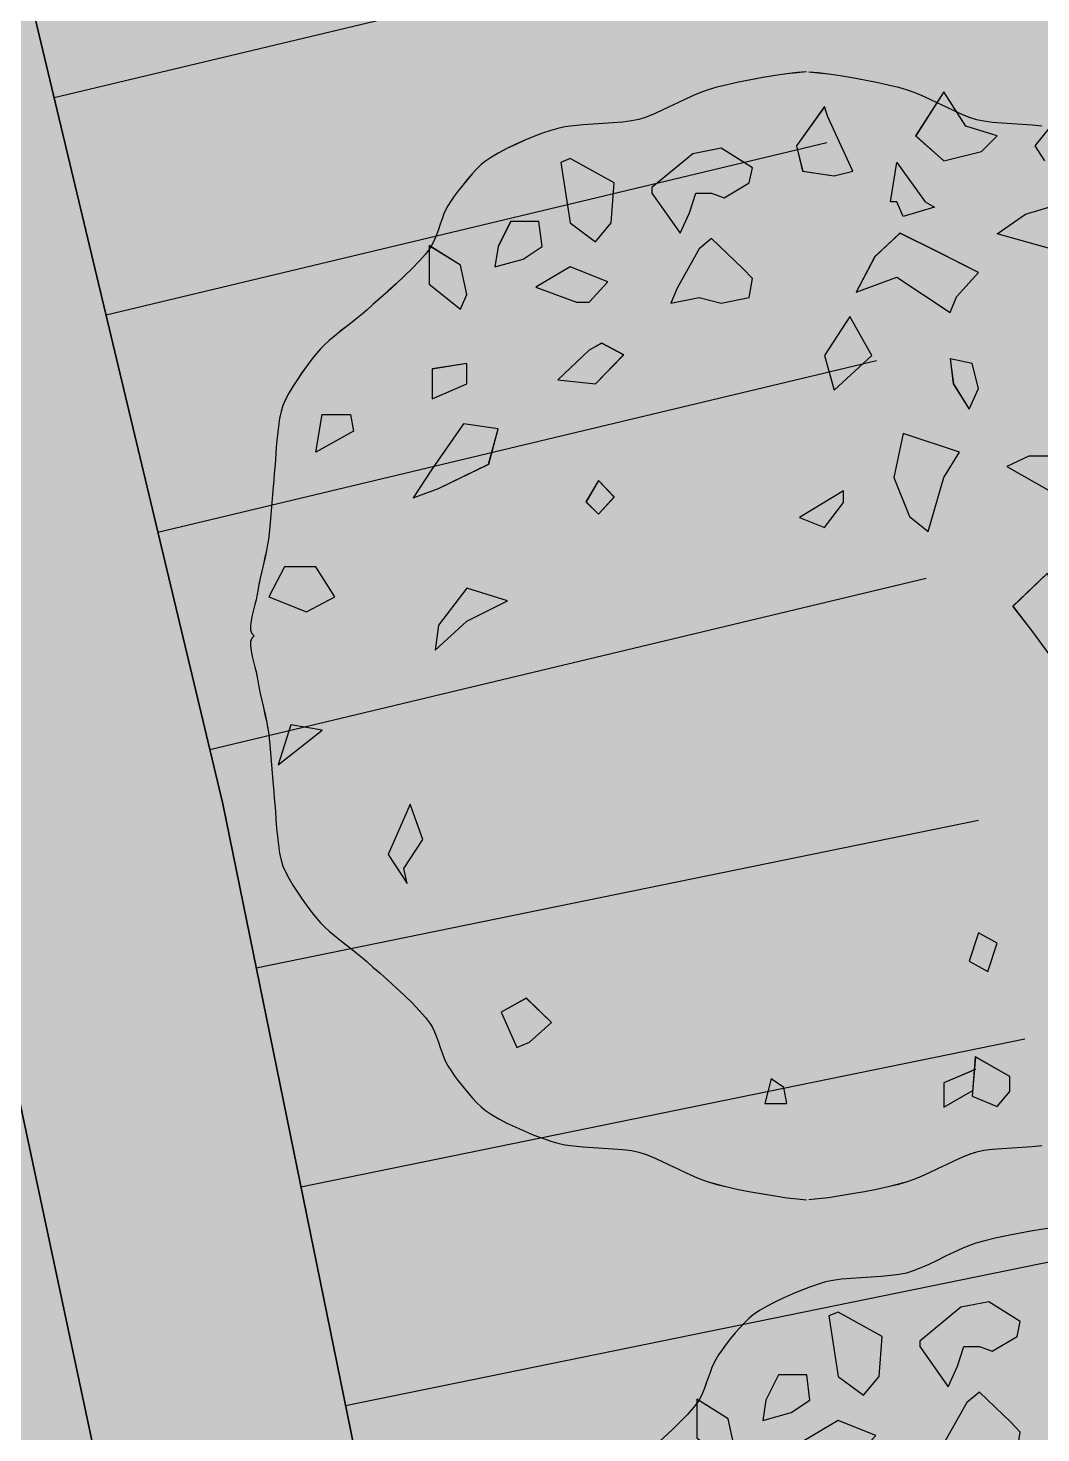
# Model space of a CAD drawing. Header units: metres. Extents: x 394605 to 1395358, y 4171135 to 6406139.
# Drawn here: x 1394302.69 to 1394304.505, y 4172412.02 to 4172414.535 of the extents above; entities that cross this region are included whole.
import ezdxf

# ---------------------------------------------------------------- set-up
doc = ezdxf.new("R2010")
doc.units = ezdxf.units.M
doc.header["$LTSCALE"] = 2
for name, color, linetype in [('Arbres_à_enjeux', 6, 'Continuous'), ('C-Veg', 72, 'Continuous'), ('P-COMPO LEGENDE', 7, 'Continuous'), ('T-CRASTE', 44, 'Continuous'), ('T-SECTION AW', 2, 'Continuous'), ('T-VEGETATION', 108, 'Continuous')]:
    doc.layers.add(name, color=color, linetype=linetype)

# ---------------------------------------------------------------- blocks, each defined once
blk = doc.blocks.new('v025')
blk.add_line((0, 0), (0, 0))
at = {"color": 0, "linetype": 'Continuous', "flags": 128}
for points in [[(-0.0024, 1.01), (-0.0188, 1.0085), (-0.0377, 1.0062), (-0.0584, 1.0032), (-0.0802, 0.9997), (-0.1022, 0.9957), (-0.1238, 0.9914), (-0.1442, 0.9869), (-0.1627, 0.9824), (-0.1786, 0.978), (-0.1903, 0.9739), (-0.2036, 0.9683), (-0.2179, 0.9618), (-0.233, 0.9546), (-0.2482, 0.9473), (-0.2633, 0.9402), (-0.2777, 0.9338), (-0.2911, 0.9285), (-0.3029, 0.9247), (-0.316, 0.922), (-0.3314, 0.92), (-0.3484, 0.9186), (-0.3663, 0.9174), (-0.3846, 0.9163), (-0.4026, 0.9151), (-0.4195, 0.9135), (-0.4349, 0.9115), (-0.448, 0.9087), (-0.4605, 0.9049), (-0.4749, 0.9), (-0.4905, 0.8941), (-0.5068, 0.8874), (-0.5231, 0.8802), (-0.539, 0.8727), (-0.5537, 0.865), (-0.5667, 0.8574), (-0.5775, 0.85), (-0.5849, 0.8439), (-0.5929, 0.8362), (-0.6013, 0.8272), (-0.6098, 0.8175), (-0.6181, 0.8074), (-0.626, 0.7972), (-0.6333, 0.7873), (-0.6397, 0.7782), (-0.6449, 0.7701), (-0.6484, 0.7635), (-0.6518, 0.7556), (-0.6551, 0.7468), (-0.6585, 0.7373), (-0.6618, 0.7277), (-0.6652, 0.7184), (-0.6687, 0.7096), (-0.6723, 0.7018), (-0.676, 0.6954), (-0.6848, 0.6837), (-0.696, 0.671), (-0.7089, 0.6576), (-0.723, 0.6439), (-0.7376, 0.6303), (-0.7522, 0.617), (-0.7662, 0.6046), (-0.779, 0.5933), (-0.79, 0.5834), (-0.7975, 0.577), (-0.8064, 0.5697), (-0.8163, 0.5619), (-0.8268, 0.5537), (-0.8374, 0.5453), (-0.8478, 0.537), (-0.8574, 0.5289), (-0.8659, 0.5212), (-0.8728, 0.5141), (-0.8802, 0.5056), (-0.8883, 0.4955), (-0.897, 0.4841), (-0.9058, 0.4719), (-0.9144, 0.4593), (-0.9225, 0.4467), (-0.9298, 0.4345), (-0.9358, 0.4231), (-0.9402, 0.4128), (-0.9435, 0.402), (-0.9462, 0.3892), (-0.9483, 0.375), (-0.9501, 0.3599), (-0.9515, 0.3444), (-0.9527, 0.3292), (-0.9538, 0.3147), (-0.9547, 0.3015), (-0.9558, 0.2902), (-0.9568, 0.2794), (-0.9579, 0.2669), (-0.9589, 0.2532), (-0.96, 0.2388), (-0.9611, 0.2241), (-0.9622, 0.2097), (-0.9634, 0.1961), (-0.9647, 0.1836), (-0.9661, 0.1729), (-0.9677, 0.1635), (-0.9698, 0.1527), (-0.9724, 0.1409), (-0.9751, 0.1285), (-0.978, 0.1159), (-0.9807, 0.1035), (-0.9832, 0.0917), (-0.9853, 0.0809), (-0.9868, 0.0716), (-0.9882, 0.0647), (-0.9903, 0.0563), (-0.9928, 0.0469), (-0.9953, 0.0371), (-0.9973, 0.0274), (-0.9984, 0.0183), (-0.9981, 0.0103), (-0.9962, 0.0042), (-0.992, 0.0002), (-0.9962, -0.0037), (-0.9981, -0.0099), (-0.9984, -0.0178), (-0.9973, -0.0269), (-0.9953, -0.0367), (-0.9928, -0.0465), (-0.9903, -0.0559), (-0.9882, -0.0643), (-0.9868, -0.0711), (-0.9853, -0.0805), (-0.9832, -0.0913), (-0.9807, -0.1031), (-0.978, -0.1155), (-0.9751, -0.1281), (-0.9724, -0.1405), (-0.9698, -0.1523), (-0.9677, -0.1631), (-0.9661, -0.1724), (-0.9647, -0.1832), (-0.9634, -0.1956), (-0.9622, -0.2093), (-0.9611, -0.2237), (-0.96, -0.2384), (-0.9589, -0.2528), (-0.9579, -0.2665), (-0.9568, -0.279), (-0.9558, -0.2897), (-0.9547, -0.3011), (-0.9538, -0.3143), (-0.9527, -0.3287), (-0.9515, -0.344), (-0.9501, -0.3594), (-0.9483, -0.3745), (-0.9462, -0.3887), (-0.9435, -0.4015), (-0.9402, -0.4124), (-0.9358, -0.4226), (-0.9298, -0.434), (-0.9225, -0.4463), (-0.9144, -0.4589), (-0.9058, -0.4715), (-0.897, -0.4837), (-0.8883, -0.495), (-0.8802, -0.5052), (-0.8728, -0.5137), (-0.8659, -0.5208), (-0.8574, -0.5285), (-0.8478, -0.5366), (-0.8374, -0.5449), (-0.8268, -0.5532), (-0.8163, -0.5614), (-0.8064, -0.5692), (-0.7975, -0.5765), (-0.79, -0.583), (-0.779, -0.5928), (-0.7662, -0.6041), (-0.7522, -0.6166), (-0.7376, -0.6298), (-0.723, -0.6435), (-0.7089, -0.6572), (-0.696, -0.6706), (-0.6848, -0.6833), (-0.676, -0.695), (-0.6723, -0.7014), (-0.6687, -0.7091), (-0.6652, -0.7179), (-0.6618, -0.7273), (-0.6585, -0.7369), (-0.6551, -0.7463), (-0.6518, -0.7551), (-0.6484, -0.763), (-0.6449, -0.7696), (-0.6397, -0.7777), (-0.6333, -0.7869), (-0.626, -0.7968), (-0.6181, -0.8069), (-0.6098, -0.8171), (-0.6013, -0.8268), (-0.5929, -0.8357), (-0.5849, -0.8434), (-0.5775, -0.8496), (-0.5667, -0.8569), (-0.5537, -0.8646), (-0.539, -0.8722), (-0.5231, -0.8798), (-0.5068, -0.887), (-0.4905, -0.8936), (-0.4749, -0.8995), (-0.4605, -0.9045), (-0.448, -0.9082), (-0.4349, -0.911), (-0.4195, -0.9131), (-0.4026, -0.9146), (-0.3846, -0.9158), (-0.3663, -0.9169), (-0.3484, -0.9181), (-0.3314, -0.9196), (-0.316, -0.9216), (-0.3029, -0.9242), (-0.2911, -0.928), (-0.2777, -0.9333), (-0.2633, -0.9397), (-0.2482, -0.9468), (-0.233, -0.9541), (-0.2179, -0.9613), (-0.2036, -0.9679), (-0.1903, -0.9734), (-0.1786, -0.9776), (-0.1627, -0.982), (-0.1442, -0.9865), (-0.1238, -0.9909), (-0.1022, -0.9952), (-0.0802, -0.9992), (-0.0584, -1.0028), (-0.0377, -1.0058), (-0.0188, -1.0081), (-0.0024, -1.0096)], [(0.002, 1.01), (0.0184, 1.0085), (0.0373, 1.0062), (0.058, 1.0032), (0.0797, 0.9997), (0.1018, 0.9957), (0.1234, 0.9914), (0.1438, 0.9869), (0.1623, 0.9824), (0.1782, 0.978), (0.1899, 0.9739), (0.2031, 0.9683), (0.2175, 0.9618), (0.2325, 0.9546), (0.2478, 0.9473), (0.2629, 0.9402), (0.2773, 0.9338), (0.2906, 0.9285), (0.3025, 0.9247), (0.3156, 0.922), (0.331, 0.92), (0.348, 0.9186), (0.3659, 0.9174), (0.3842, 0.9163), (0.4021, 0.9151), (0.4191, 0.9135)], [(0.4345, 0.9115), (0.4071, 0.8773), (0.424, 0.8506)], [(0.4191, -0.9131), (0.4021, -0.9146), (0.3842, -0.9158), (0.3659, -0.9169), (0.348, -0.9181), (0.331, -0.9196), (0.3156, -0.9216), (0.3025, -0.9242), (0.2906, -0.928), (0.2773, -0.9333), (0.2629, -0.9397), (0.2478, -0.9468), (0.2325, -0.9541), (0.2175, -0.9613), (0.2031, -0.9679), (0.1899, -0.9734), (0.1782, -0.9776), (0.1623, -0.982), (0.1438, -0.9865), (0.1234, -0.9909), (0.1018, -0.9952), (0.0797, -0.9992), (0.058, -1.0028), (0.0373, -1.0058), (0.0184, -1.0081), (0.002, -1.0096)], [(0.3002, -0.7764), (0.244, -0.8003), (0.244, -0.8439), (0.2946, -0.8144)]]:
    blk.add_lwpolyline(points, dxfattribs=at)
for points in [[(0.3115, 0.8675), (0.3396, 0.8956), (0.2833, 0.9125), (0.244, 0.9744), (0.1933, 0.8956), (0.244, 0.8506)], [(0.0471, 0.8239), (0.0808, 0.8323), (0.0358, 0.9294), (0.0302, 0.9476), (-0.0204, 0.8773), (-0.0092, 0.8323)], [(-0.1554, 0.8731), (-0.206, 0.8633), (-0.2792, 0.8028), (-0.2792, 0.7929), (-0.2285, 0.7212), (-0.2117, 0.7578), (-0.2004, 0.7929), (-0.1723, 0.7929), (-0.1498, 0.7845), (-0.1048, 0.8112), (-0.0992, 0.8379)], [(-0.4423, 0.8478), (-0.4254, 0.7395), (-0.3804, 0.7058), (-0.3523, 0.7395), (-0.3467, 0.8112), (-0.4254, 0.8548)], [(0.1708, 0.7508), (0.1596, 0.7775), (0.1483, 0.7775), (0.1596, 0.8478), (0.2102, 0.7775), (0.2271, 0.7676)], [(0.3902, 0.755), (0.4465, 0.7719), (0.4971, 0.7381), (0.4352, 0.6931), (0.3396, 0.7198)], [(-0.5098, 0.6748), (-0.476, 0.6973), (-0.4817, 0.7423), (-0.5323, 0.7423), (-0.5548, 0.6973), (-0.5604, 0.6608)], [(-0.1948, 0.6059), (-0.1554, 0.5961), (-0.1048, 0.6059), (-0.0992, 0.6397), (-0.116, 0.6579), (-0.1723, 0.7114), (-0.1948, 0.6931), (-0.2342, 0.6228), (-0.2454, 0.5961)], [(0.3058, 0.6509), (0.2327, 0.6875), (0.1652, 0.7212), (0.1202, 0.679), (0.0865, 0.6158), (0.1596, 0.6425), (0.2552, 0.5792), (0.2665, 0.6073)], [(-0.6223, 0.6636), (-0.6785, 0.6987), (-0.6785, 0.6298), (-0.6223, 0.5848), (-0.611, 0.6115)], [(-0.4142, 0.5975), (-0.3917, 0.5975), (-0.3579, 0.634), (-0.4254, 0.6608), (-0.4873, 0.6242)], [(0.1146, 0.5019), (0.0752, 0.5722), (0.0302, 0.5019), (0.0471, 0.44)], [(-0.3692, 0.5244), (-0.3917, 0.5117), (-0.4479, 0.4583), (-0.3804, 0.4512), (-0.3298, 0.5033)], [(-0.6729, 0.4779), (-0.6729, 0.4245), (-0.611, 0.4512), (-0.611, 0.4878)], [(0.2946, 0.4878), (0.2552, 0.4962), (0.2608, 0.4512), (0.289, 0.4062), (0.3058, 0.4428)], [(-0.8192, 0.3964), (-0.8135, 0.3669), (-0.881, 0.3289), (-0.8698, 0.3964)], [(-0.5717, 0.3078), (-0.5548, 0.3711), (-0.6167, 0.3795), (-0.6729, 0.2994), (-0.7067, 0.2473), (-0.6617, 0.2642)], [(0.2158, 0.1869), (0.244, 0.2839), (0.2721, 0.3289), (0.1708, 0.3626), (0.154, 0.2839), (0.1821, 0.2136)], [(0.4746, 0.215), (0.4802, 0.1798), (0.5252, 0.2403), (0.4746, 0.3219), (0.3958, 0.3219), (0.3565, 0.3036), (0.4352, 0.2586)], [(-0.3467, 0.2487), (-0.3748, 0.2783), (-0.3973, 0.2403), (-0.3748, 0.2178)], [(0.0302, 0.1939), (0.064, 0.2389), (0.064, 0.26), (-0.0148, 0.2122)], [(-0.8979, 0.0434), (-0.8473, 0.0701), (-0.881, 0.1236), (-0.9373, 0.1236), (-0.9654, 0.0701)], [(0.4408, -0.0438), (0.4015, 0.0097), (0.3677, 0.0533), (0.4296, 0.1123), (0.4521, 0.0181)], [(-0.6617, 0.0195), (-0.6673, -0.0255), (-0.611, 0.0265), (-0.5379, 0.0631), (-0.611, 0.0856)], [(-0.9485, -0.2308), (-0.8698, -0.1689), (-0.926, -0.1591)], [(-0.6898, -0.3644), (-0.7123, -0.3011), (-0.7517, -0.3911), (-0.7179, -0.4431), (-0.7235, -0.4164)], [(0.3227, -0.6006), (0.3396, -0.55), (0.3058, -0.5317), (0.289, -0.5824)], [(-0.4592, -0.6921), (-0.5042, -0.6485), (-0.5492, -0.6738), (-0.521, -0.7371), (-0.4985, -0.7272)], [(0.3621, -0.7891), (0.3002, -0.7539), (0.2946, -0.8242), (0.3396, -0.8425), (0.3621, -0.8158)], [(-0.0429, -0.8088), (-0.0654, -0.7933), (-0.0767, -0.8369), (-0.0373, -0.8369)]]:
    blk.add_lwpolyline(points, close=True, dxfattribs=at)

msp = doc.modelspace()

# ---------------------------------------------------------------- hatches: boundary and pattern name
at = {"layer": 'C-Veg', "true_color": 0x76a14f}
h = msp.add_hatch(color=75, dxfattribs=at)
h.dxf.hatch_style = 1
edge = h.paths.add_edge_path()
edge.add_line((1394351.273, 4172570.913), (1394351.1293, 4172577.6863))
edge.add_line((1394351.1293, 4172577.6863), (1394348.2228, 4172582.4006))
edge.add_line((1394348.2228, 4172582.4006), (1394360.3518, 4172589.9049))
edge.add_line((1394360.3518, 4172589.9049), (1394370.2565, 4172572.5119))
edge.add_arc((1394363.5996, 4172589.2357), 18, 271.21481, 291.70498, ccw=False)
edge.add_line((1394363.9812, 4172571.2397), (1394351.273, 4172570.913))
edge = h.paths.add_edge_path()
edge.add_line((1394342.271, 4172578.716), (1394344.1713, 4172575.6339))
edge.add_line((1394344.1713, 4172575.6339), (1394344.2733, 4172570.8218))
edge.add_line((1394344.2733, 4172570.8218), (1394337.721, 4172570.6829))
edge.add_arc((1394338.3994, 4172538.6901), 32, 91.21481, 121.61514)
edge.add_line((1394321.6247, 4172565.9409), (1394326.456, 4172568.9304))
edge.add_line((1394326.456, 4172568.9304), (1394342.271, 4172578.716))
edge = h.paths.add_edge_path()
edge.add_line((1394452.9056, 4172487.8359), (1394445.5871, 4172485.0941))
edge.add_line((1394445.5871, 4172485.0941), (1394445.555, 4172490.8224))
edge.add_arc((1394427.5553, 4172490.7216), 18, 0.3209, 35.19209)
edge.add_line((1394442.2653, 4172501.0953), (1394440.3588, 4172503.7988))
edge.add_line((1394440.3588, 4172503.7988), (1394459.6412, 4172525.2798))
edge.add_line((1394459.6412, 4172525.2798), (1394447.5382, 4172543.4955))
edge.add_line((1394447.5382, 4172543.4955), (1394476.3372, 4172562.6306))
edge.add_line((1394476.3372, 4172562.6306), (1394480.1572, 4172556.7026))
edge.add_line((1394480.1572, 4172556.7026), (1394495.3479, 4172535.1176))
edge.add_line((1394495.3479, 4172535.1176), (1394452.9056, 4172487.8359))
h.paths.add_polyline_path([(1394029.7602, 4172395.4086), (1394032.4086, 4172393.4946), (1394016.5678, 4172383.6596), (1394014.9729, 4172386.2273)])
h.paths.add_polyline_path([(1394048.6478, 4172407.1681), (1394050.2503, 4172404.5856), (1394037.4945, 4172396.6703), (1394036.6697, 4172399.6892)])
edge = h.paths.add_edge_path()
edge.add_arc((1394099.7557, 4172406.3065), 6.1994, 353.28502, 431.37378)
edge.add_line((1394101.7357, 4172412.1812), (1394095.031, 4172414.3423))
edge.add_line((1394095.031, 4172414.3423), (1394095.9514, 4172417.1976))
edge.add_line((1394095.9514, 4172417.1976), (1394102.6561, 4172415.0366))
edge.add_line((1394102.6561, 4172415.0366), (1394102.0425, 4172413.133))
edge.add_arc((1394100.2018, 4172407.4223), 6, -17.86503, 72.13497, ccw=False)
edge = h.paths.add_edge_path()
edge.add_line((1394120.9027, 4172452.089), (1394117.3652, 4172457.6999))
edge.add_line((1394117.3652, 4172457.6999), (1394132.3437, 4172467.1434))
edge.add_arc((1394147.6553, 4172443.6322), 28.0575, 123.0742, 162.45766)
edge = h.paths.add_edge_path()
edge.add_line((1394258.7134, 4172546.1195), (1394250.67, 4172559.2567))
edge.add_line((1394250.67, 4172559.2567), (1394267.5801, 4172570.1676))
edge.add_line((1394267.5801, 4172570.1676), (1394284.3337, 4172543.0334))
edge.add_line((1394284.3337, 4172543.0334), (1394284.4616, 4172542.9454))
edge.add_line((1394284.4616, 4172542.9454), (1394267.8909, 4172532.8273))
edge.add_arc((1394262.0667, 4172543.3191), 12, 267.68135, 299.0353, ccw=False)
edge.add_line((1394261.5812, 4172531.329), (1394248.5523, 4172531.8566))
edge.add_line((1394248.5523, 4172531.8566), (1394248.4675, 4172531.8599))
edge.add_line((1394248.4675, 4172531.8599), (1394248.419, 4172534.6657))
edge.add_line((1394248.419, 4172534.6657), (1394246.2345, 4172538.186))
edge.add_line((1394246.2345, 4172538.186), (1394258.7134, 4172546.1195))
edge = h.paths.add_edge_path()
edge.add_line((1394243.2606, 4172536.3405), (1394245.001, 4172533.5358))
edge.add_line((1394245.001, 4172533.5358), (1394245.0661, 4172531.9817))
edge.add_arc((1394245.1602, 4172501.3506), 30.6313, 90.17592, 118.18492)
edge.add_line((1394230.6924, 4172528.3498), (1394243.2606, 4172536.3405))
h.paths.add_polyline_path([(1394467.6937, 4172582.0619), (1394465.6402, 4172585.4969), (1394498.1611, 4172606.3574), (1394500.2266, 4172602.9289)])
h.paths.add_polyline_path([(1394535.91, 4172630.5716), (1394537.9657, 4172627.1308), (1394506.117, 4172606.7054), (1394504.053, 4172610.1368)])
edge = h.paths.add_edge_path()
edge.add_line((1394543.8671, 4172630.9233), (1394541.802, 4172634.351))
edge.add_line((1394541.802, 4172634.351), (1394549.791, 4172639.4756))
edge.add_arc((1394555.7301, 4172630.2167), 11, 77.97272, 122.67828, ccw=False)
edge.add_line((1394558.0223, 4172640.9752), (1394560.3391, 4172637.3666))
edge.add_arc((1394557.1582, 4172633.5089), 5, 50.4934, 121.6208)
edge.add_line((1394554.5368, 4172637.7666), (1394543.8671, 4172630.9233))
edge = h.paths.add_edge_path()
edge.add_line((1394092.6201, 4172418.2713), (1394091.6998, 4172415.416))
edge.add_line((1394091.6998, 4172415.416), (1394083.6183, 4172418.0208))
edge.add_arc((1394078.2497, 4172401.3646), 17.5, 72.13496, 122.08587)
edge.add_line((1394068.9539, 4172416.1915), (1394056.1982, 4172408.2764))
edge.add_line((1394056.1982, 4172408.2764), (1394054.6164, 4172410.8255))
edge.add_line((1394054.6164, 4172410.8255), (1394073.5406, 4172422.5684))
edge.add_arc((1394077.7587, 4172415.7707), 8, 54.47061, 121.8205, ccw=False)
edge.add_line((1394082.4076, 4172422.2813), (1394084.3194, 4172421.1274))
edge.add_line((1394084.3194, 4172421.1274), (1394086.3856, 4172420.2808))
edge.add_line((1394086.3856, 4172420.2808), (1394092.6201, 4172418.2713))
edge = h.paths.add_edge_path()
edge.add_arc((1394414.9786, 4172556.2504), 38, 96.77968, 121.11091)
edge.add_arc((1394414.9858, 4172556.2296), 38.0215, 96.78666, 121.10393, ccw=False)
h.paths.add_polyline_path([(1394395.3223, 4172588.8174), (1394407.6684, 4172597.092), (1394395.317, 4172588.8253)])
h.paths.add_polyline_path([(1394419.9219, 4172653.0442), (1394406.3985, 4172674.6081), (1394406.3982, 4172674.6083)])
h.paths.add_polyline_path([(1394415.6529, 4172594.2444), (1394419.5034, 4172632.3536), (1394419.5032, 4172632.354)])
edge = h.paths.add_edge_path()
edge.add_line((1394372.3808, 4172535.2594), (1394341.2422, 4172534.7942))
edge.add_line((1394341.2422, 4172534.7942), (1394298.4007, 4172508.4348))
edge.add_line((1394298.4007, 4172508.4348), (1394273.1942, 4172492.2557))
edge.add_line((1394273.1942, 4172492.2557), (1394285.5114, 4172429.124))
edge.add_line((1394285.5114, 4172429.124), (1394285.5152, 4172429.1046))
edge.add_line((1394285.5152, 4172429.1046), (1394282.5682, 4172428.5429))
edge.add_line((1394282.5682, 4172428.5429), (1394286.0985, 4172410.664))
edge.add_arc((1394269.911, 4172407.4677), 16.5, -62.71355, 11.1696, ccw=False)
edge.add_line((1394277.4753, 4172392.8037), (1394278.1424, 4172389.1801))
edge.add_line((1394278.1424, 4172389.1801), (1394294.366, 4172392.1903))
edge.add_line((1394294.366, 4172392.1903), (1394299.4101, 4172365.3223))
edge.add_line((1394299.4101, 4172365.3223), (1394312.2421, 4172367.6891))
edge.add_line((1394312.2421, 4172367.6891), (1394314.3153, 4172368.0621))
edge.add_line((1394314.3153, 4172368.0621), (1394442.2899, 4172391.2522))
edge.add_line((1394442.2899, 4172391.2522), (1394437.6618, 4172428.1975))
edge.add_line((1394437.6618, 4172428.1975), (1394427.617, 4172424.7491))
edge.add_line((1394427.617, 4172424.7491), (1394401.3601, 4172468.5244))
edge.add_line((1394401.3601, 4172468.5244), (1394424.7989, 4172477.3058))
edge.add_line((1394424.7989, 4172477.3058), (1394433.0764, 4172468.218))
edge.add_line((1394433.0764, 4172468.218), (1394435.2944, 4172470.2387))
edge.add_line((1394435.2944, 4172470.2387), (1394438.8058, 4172470.7161))
edge.add_line((1394438.8058, 4172470.7161), (1394438.6556, 4172472.8469))
edge.add_line((1394438.6556, 4172472.8469), (1394438.5551, 4172490.7832))
edge.add_arc((1394427.5553, 4172490.7216), 11, 0.3209, 35.19209)
edge.add_line((1394436.5447, 4172497.0611), (1394425.2603, 4172513.0529))
edge.add_line((1394425.2603, 4172513.0529), (1394422.8124, 4172511.3322))
edge.add_line((1394422.8124, 4172511.3322), (1394430.2924, 4172500.7215))
edge.add_line((1394430.2924, 4172500.7215), (1394393.3835, 4172486.8935))
edge.add_line((1394393.3835, 4172486.8935), (1394372.3808, 4172535.2594))
edge = h.paths.add_edge_path()
edge.add_line((1394063.0739, 4172465.375), (1394077.6108, 4172441.4167))
edge.add_line((1394077.6108, 4172441.4167), (1394076.55, 4172442.8682))
edge.add_line((1394076.55, 4172442.8682), (1394067.0075, 4172453.8188))
edge.add_arc((1394072.6619, 4172458.7461), 7.5, 211.24718, 221.06937, ccw=False)
edge.add_line((1394066.2498, 4172454.8557), (1394063.7372, 4172458.9968))
edge.add_arc((1394070.1492, 4172462.8872), 7.5, 160.6281, 211.24718, ccw=False)
edge = h.paths.add_edge_path()
edge.add_line((1394073.0562, 4172433.2095), (1394071.4854, 4172432.2343))
edge.add_line((1394071.4854, 4172432.2343), (1394054.1443, 4172460.8148))
edge.add_line((1394054.1443, 4172460.8148), (1394055.6882, 4172461.8249))
edge.add_arc((1394070.1492, 4172462.8872), 14.5, 184.20173, 211.24718)
edge.add_line((1394057.7527, 4172455.3656), (1394060.2653, 4172451.2245))
edge.add_arc((1394072.6619, 4172458.7461), 14.5, 211.24718, 221.06937)
edge.add_line((1394061.7301, 4172449.22), (1394071.2726, 4172438.2694))
edge.add_arc((1394068.6339, 4172435.97), 3.5, 31.2472, 41.0694, ccw=False)
edge.add_line((1394071.6262, 4172437.7856), (1394071.8957, 4172437.3413))
edge.add_arc((1394065.0562, 4172433.1915), 8, 0.12874, 31.24718, ccw=False)
h.paths.add_polyline_path([(1394104.3238, 4172332.3836), (1394105.4234, 4172332.1786), (1394113.1906, 4172331.0099), (1394103.6255, 4172329.2474)])
edge = h.paths.add_edge_path()
edge.add_line((1394136.6766, 4172404.0712), (1394135.7563, 4172401.2158))
edge.add_line((1394135.7563, 4172401.2158), (1394124.9048, 4172404.7134))
edge.add_arc((1394123.6777, 4172400.9063), 4, 72.135, 167.4483)
edge.add_line((1394119.7733, 4172401.7756), (1394113.4985, 4172403.0397))
edge.add_arc((1394121.1411, 4172400.6723), 8.0009, 72.13761, 162.78854, ccw=False)
edge.add_line((1394123.5953, 4172408.2875), (1394136.6766, 4172404.0712))
edge = h.paths.add_edge_path()
edge.add_line((1394459.7482, 4172581.7175), (1394461.7979, 4172578.2818))
edge.add_line((1394461.7979, 4172578.2818), (1394460.4205, 4172577.3992))
edge.add_arc((1394449.3178, 4172595.4122), 21.1599, 254.06384, 301.6485, ccw=False)
edge.add_line((1394443.508, 4172575.0655), (1394437.6505, 4172576.7536))
edge.add_line((1394437.6505, 4172576.7536), (1394438.7632, 4172580.6015))
edge.add_line((1394438.7632, 4172580.6015), (1394444.6191, 4172578.9081))
edge.add_arc((1394449.3417, 4172595.239), 17, 253.87115, 302.67117)
edge.add_line((1394458.5186, 4172580.9287), (1394459.7482, 4172581.7175))
h.paths.add_polyline_path([(1394251.0607, 4172387.1698), (1394251.6104, 4172384.2206), (1394219.1644, 4172378.1558), (1394218.6183, 4172381.1224), (1394234.7972, 4172384.1382)])
h.paths.add_polyline_path([(1394273.9145, 4172391.4607), (1394274.1524, 4172391.5221), (1394274.7042, 4172388.5253), (1394258.4865, 4172385.4897), (1394257.941, 4172388.4523)])
h.paths.add_polyline_path([(1393999.0263, 4172384.5688), (1394002.7172, 4172378.6209), (1394009.0238, 4172382.5383), (1394010.6074, 4172379.9863), (1393992.7807, 4172368.9245), (1393987.5082, 4172377.4215)])
edge = h.paths.add_edge_path()
edge.add_line((1394155.1452, 4172366.2393), (1394154.3604, 4172370.4499))
edge.add_line((1394154.3604, 4172370.4499), (1394157.1861, 4172373.4909))
edge.add_arc((1394165.1523, 4172387.9405), 16.5, 241.13153, 280.55885)
edge.add_line((1394168.1759, 4172371.7199), (1394172.3651, 4172372.5008))
edge.add_line((1394172.3651, 4172372.5008), (1394172.9149, 4172369.5516))
edge.add_line((1394172.9149, 4172369.5516), (1394155.1452, 4172366.2393))
h.paths.add_polyline_path([(1394211.7465, 4172379.7897), (1394212.2804, 4172376.8894), (1394179.8069, 4172370.7778), (1394179.2466, 4172373.7835)])
edge = h.paths.add_edge_path()
edge.add_line((1394139.0875, 4172400.1421), (1394140.0078, 4172402.9974))
edge.add_arc((1394136.5489, 4172392.8233), 10.746, 10.07856, 71.22338, ccw=False)
edge.add_line((1394147.1291, 4172394.7038), (1394148.9252, 4172384.9518))
edge.add_arc((1394165.1523, 4172387.9405), 16.5, 190.43584, 227.10186)
edge.add_line((1394153.9208, 4172375.8532), (1394148.6044, 4172370.1316))
edge.add_line((1394148.6044, 4172370.1316), (1394144.1787, 4172394.1604))
edge.add_arc((1394136.5465, 4172392.8218), 7.7488, 9.94792, 70.85703)
edge = h.paths.add_edge_path()
edge.add_line((1394156.5348, 4172405.0913), (1394161.2925, 4172379.26))
edge.add_arc((1394165.1523, 4172387.9405), 9.5, 190.43584, 246.02749, ccw=False)
edge.add_line((1394155.8095, 4172386.2197), (1394154.0133, 4172395.9718))
edge.add_arc((1394136.4529, 4172392.7793), 17.8483, 10.30369, 71.58683)
edge.add_line((1394142.0905, 4172409.7139), (1394156.5348, 4172405.0913))
h.paths.add_polyline_path([(1394448.6869, 4172451.0835), (1394450.9048, 4172453.1041), (1394455.4241, 4172448.1433), (1394492.8522, 4172406.8791), (1394491.3704, 4172404.0473), (1394453.3428, 4172446.1061)])
edge = h.paths.add_edge_path()
edge.add_line((1394443.973, 4172456.2584), (1394446.1907, 4172458.2788))
edge.add_line((1394446.1907, 4172458.2788), (1394442.9579, 4172461.8274))
edge.add_arc((1394455.1553, 4172472.9393), 16.5, 199.99006, 222.33352, ccw=False)
edge.add_line((1394439.6494, 4172467.2986), (1394436.8459, 4172466.9174))
edge.add_line((1394436.8459, 4172466.9174), (1394435.4344, 4172465.6313))
edge.add_line((1394435.4344, 4172465.6313), (1394443.973, 4172456.2584))
h.paths.add_polyline_path([(1394466.6462, 4172477.197), (1394467.6829, 4172476.2488), (1394455.9078, 4172463.3745), (1394453.2355, 4172460.94), (1394452.2253, 4172462.0489), (1394454.8496, 4172464.4396)])
h.paths.add_polyline_path([(1394457.9496, 4172455.7654), (1394456.9395, 4172456.8742), (1394459.7878, 4172459.4691), (1394466.7628, 4172466.8629), (1394467.7995, 4172465.9147), (1394460.846, 4172458.404)])
h.paths.add_polyline_path([(1394472.5359, 4172471.0691), (1394471.4336, 4172472.0865), (1394479.2115, 4172480.5133), (1394482.6166, 4172481.9908)])
h.paths.add_polyline_path([(1394472.4073, 4172481.4141), (1394471.3823, 4172482.3516), (1394479.7574, 4172491.4254), (1394480.8084, 4172495.0908), (1394480.2982, 4172490.0416)])
at = {"layer": 'P-COMPO LEGENDE', "ltscale": 0.5}
h = msp.add_hatch(color=71, dxfattribs=at)
h.dxf.hatch_style = 1
edge = h.paths.add_edge_path()
edge.add_line((1394271.4576, 4172484.8126), (1394342.9813, 4172528.8195))
edge.add_line((1394342.9813, 4172528.8195), (1394368.4707, 4172529.2004))
edge.add_line((1394368.4707, 4172529.2004), (1394396.0217, 4172465.7545))
edge.add_line((1394396.0217, 4172465.7545), (1394422.854, 4172421.749))
edge.add_line((1394422.854, 4172421.749), (1394436.3201, 4172390.6458))
edge.add_line((1394436.3201, 4172390.6458), (1394395.1377, 4172382.6958))
edge.add_line((1394395.1377, 4172382.6958), (1394387.4259, 4172401.0969))
edge.add_line((1394387.4259, 4172401.0969), (1394359.5421, 4172446.827))
edge.add_line((1394359.5421, 4172446.827), (1394344.1024, 4172482.3821))
edge.add_line((1394344.1024, 4172482.3821), (1394314.2637, 4172464.188))
edge.add_line((1394314.2637, 4172464.188), (1394317.0814, 4172449.9174))
edge.add_arc((1394261.7451, 4172435.9876), 57.0627, -2.50752, 14.12947, ccw=False)
edge.add_arc((1394290.8884, 4172391.1095), 50.7212, 13.77905, 56.6762, ccw=False)
edge.add_line((1394340.1499, 4172403.1902), (1394345.5721, 4172374.8439))
edge.add_line((1394345.5721, 4172374.8439), (1394354.6813, 4172324.5578))
edge.add_line((1394354.6813, 4172324.5578), (1394038.4061, 4172266.3876))
edge.add_line((1394038.4061, 4172266.3876), (1393992.4094, 4172298.5853))
edge.add_line((1393992.4094, 4172298.5853), (1393986.6258, 4172306.8401))
edge.add_line((1393986.6258, 4172306.8401), (1394112.5938, 4172331.0997))
edge.add_line((1394112.5938, 4172331.0997), (1394134.8458, 4172327.7518))
edge.add_line((1394134.8458, 4172327.7518), (1394140.1258, 4172327.8386))
edge.add_line((1394140.1258, 4172327.8386), (1394306.7601, 4172358.5442))
edge.add_line((1394306.7601, 4172358.5442), (1394300.263, 4172393.2973))
edge.add_line((1394300.263, 4172393.2973), (1394286.2056, 4172410.1217))
edge.add_line((1394286.2056, 4172410.1217), (1394279.9918, 4172441.591))
edge.add_line((1394279.9918, 4172441.591), (1394271.4576, 4172484.8126))
at = {"layer": 'T-CRASTE', "true_color": 0x7aafdf}
h = msp.add_hatch(color=143, dxfattribs=at)
h.dxf.hatch_style = 1
h.paths.add_polyline_path([(1394196.5219, 4172397.4072), (1394217.7554, 4172409.6019), (1394230.0543, 4172416.5982), (1394243.3565, 4172424.648), (1394254.8237, 4172431.1315), (1394265.7122, 4172437.4252), (1394275.0999, 4172442.7365), (1394292.9209, 4172452.7886), (1394293.292, 4172450.7165), (1394295.7968, 4172440.1142), (1394297.631, 4172427.8089), (1394300.57, 4172412.5245), (1394303.1713, 4172399.4588), (1394306.0956, 4172385.0594), (1394309.8332, 4172368.0247), (1394305.1277, 4172366.9514), (1394287.7972, 4172363.9487), (1394272.1318, 4172360.9935), (1394258.4349, 4172358.5129), (1394243.4804, 4172355.6829), (1394228.7004, 4172353.4699), (1394203.9415, 4172348.9357), (1394184.3438, 4172344.9087), (1394167.6236, 4172342.1956), (1394148.834, 4172338.5699), (1394125.7055, 4172334.5426), (1394097.7363, 4172329.1674), (1394088.592, 4172327.6021), (1394076.1246, 4172325.2624), (1394069.4127, 4172323.9317), (1394069.4168, 4172325.0115), (1394070.8301, 4172326.1391), (1394084.1766, 4172333.5359), (1394099.7106, 4172342.5722), (1394117.1753, 4172352.7006), (1394130.464, 4172360.0995), (1394147.3819, 4172369.875), (1394161.5527, 4172377.9749), (1394175.7192, 4172385.7783)])
h.paths.add_polyline_path([(1394337.5359, 4172612.3586), (1394311.4205, 4172595.2636), (1394296.1005, 4172584.755), (1394291.0038, 4172551.5249), (1394290.2648, 4172549.5234), (1394284.8753, 4172542.8047), (1394278.2517, 4172535.743), (1394278.7476, 4172532.2465), (1394282.0912, 4172516.3801), (1394285.2494, 4172501.5191), (1394289.3591, 4172480.5064), (1394292.9065, 4172462.1773), (1394294.5681, 4172455.5643), (1394296.5328, 4172456.5964), (1394296.9588, 4172456.1902), (1394296.9245, 4172455.2647), (1394294.4506, 4172453.8776), (1394294.8445, 4172451.8465), (1394297.2759, 4172441.7333), (1394299.2834, 4172428.8765), (1394303.0392, 4172413.1457), (1394305.6767, 4172400.2341), (1394308.8848, 4172384.2278), (1394311.4826, 4172368.4009), (1394313.9013, 4172368.9526), (1394329.5399, 4172372.6694), (1394346.6825, 4172375.3412), (1394359.8696, 4172377.5895), (1394372.2071, 4172379.706), (1394386.7501, 4172382.2139), (1394400.6794, 4172384.9446), (1394414.8749, 4172388.1015), (1394439.9963, 4172392.2641), (1394440.6402, 4172392.0338), (1394448.9952, 4172393.4679), (1394449.3149, 4172391.2959), (1394441.706, 4172389.9679), (1394413.4201, 4172384.6491), (1394401.8677, 4172382.8586), (1394388.6415, 4172380.1079), (1394374.0215, 4172377.6315), (1394361.9358, 4172374.9817), (1394347.6965, 4172372.372), (1394330.3382, 4172369.5596), (1394314.8941, 4172367.036), (1394306.3376, 4172365.8844), (1394288.718, 4172362.6556), (1394272.372, 4172359.7456), (1394243.6838, 4172353.9256), (1394230.6709, 4172351.6052), (1394184.8871, 4172343.5371), (1394167.9881, 4172340.4451), (1394149.1153, 4172336.9223), (1394126.1406, 4172332.7156), (1394098.7497, 4172327.6304), (1394089.1134, 4172325.7723), (1394076.2377, 4172323.5817), (1394063.6083, 4172320.9516), (1394049.7291, 4172318.5885), (1394035.1833, 4172315.5751), (1394020.9564, 4172312.9407), (1394006.3893, 4172310.1268), (1393988.2526, 4172307.1702), (1393972.7014, 4172304.0143), (1393943.8639, 4172298.6742), (1393928.9209, 4172296.4316), (1393926.8188, 4172301.7998), (1393922.1451, 4172312.7645), (1393911.3142, 4172338.2901), (1393900.5788, 4172363.8972), (1393901.8152, 4172364.4677), (1393906.0268, 4172357.1952), (1393934.315, 4172375.2235), (1393948.8879, 4172384.3238), (1393951.818, 4172387.3521), (1393955.0012, 4172388.0374), (1393961.1903, 4172392.7308), (1393980.2346, 4172404.682), (1393998.885, 4172416.7766), (1394019.9805, 4172429.2747), (1394024.9361, 4172428.9661), (1394028.6254, 4172428.7925), (1394032.2279, 4172427.7854), (1394036.3886, 4172426.9265), (1394060.7753, 4172433.271), (1394077.5756, 4172436.1237), (1394077.5257, 4172435.2677), (1394060.839, 4172432.2566), (1394036.5294, 4172425.9509), (1394031.9697, 4172426.5676), (1394028.5143, 4172427.7666), (1394024.4482, 4172427.7649), (1394020.4487, 4172427.8285), (1394000.2136, 4172414.8886), (1393981.0751, 4172402.4796), (1393962.2556, 4172390.3852), (1393955.3229, 4172386.8726), (1393952.9305, 4172386.2714), (1393950.2213, 4172382.6879), (1393936.3809, 4172373.7531), (1393906.8549, 4172356.0194), (1393913.1333, 4172338.1304), (1393924.1474, 4172313.6146), (1393928.3837, 4172303.4217), (1393930.1678, 4172298.3882), (1393943.8001, 4172301.1188), (1393971.9181, 4172306.2793), (1393987.7114, 4172309.5507), (1394006.1087, 4172312.8134), (1394020.8367, 4172315.7627), (1394034.2511, 4172317.9841), (1394048.9508, 4172320.357), (1394062.3059, 4172322.5227), (1394067.7393, 4172323.8535), (1394068.4179, 4172326.0524), (1394070.1731, 4172327.4335), (1394083.5513, 4172334.604), (1394099.1483, 4172343.5142), (1394116.692, 4172353.7754), (1394129.5886, 4172361.1851), (1394146.9188, 4172371.1825), (1394161.0468, 4172379.4943), (1394173.9934, 4172387.348), (1394195.8734, 4172399.4567), (1394217.4447, 4172411.8769), (1394229.0822, 4172418.8696), (1394242.5406, 4172425.9417), (1394254.3723, 4172432.1935), (1394265.1596, 4172438.658), (1394275.7935, 4172444.7769), (1394292.6489, 4172454.3073), (1394291.327, 4172461.687), (1394287.3974, 4172479.8173), (1394283.6694, 4172499.8824), (1394280.2444, 4172516.1002), (1394277.4669, 4172531.9314), (1394276.0652, 4172535.9174), (1394283.7465, 4172543.8645), (1394289.3564, 4172550.6624), (1394289.6336, 4172552.1746), (1394295.3383, 4172585.2371), (1394311.6975, 4172596.6276), (1394337.1147, 4172613.3016)])
at = {"layer": 'T-VEGETATION'}
h = msp.add_hatch(dxfattribs=at)
h.set_pattern_fill('AR-CONC', color=84, scale=0.025)
h.set_pattern_definition([(50, (0, 0), (4.554616725, -0.3984771385), [0.47625, -5.23875]), (355, (0, 0), (-0.8810706494, 4.776416072), [0.381, -4.191]), (100.451, (0.3796, -0.033), (3.6735625416, 4.3779171955), [0.40475, -4.45225]), (46.1842, (0, 1.27), (6.776976022, -1.051058198), [0.714375, -7.858125]), (96.6356, (0.565, 1.1824), (5.935105862, 6.185638897), [0.607125, -6.678375]), (351.184, (0, 1.27), (5.935115145, 6.185627947), [0.5715, -6.2865]), (21, (0.635, 0.9525), (3.790371996, -2.556637963), [0.47625, -5.23875]), (326, (0.635, 0.9525), (1.5450507087, 4.604699153), [0.381, -4.191]), (71.4514, (0.951, 0.7394), (5.3354122693, 2.048071443), [0.40475, -4.45225]), (37.5, (0, 0), (0.07721508126, 2.1138759718), [0, -4.1402, 0, -4.2545, 0, -4.206875]), (7.5, (0, 0), (1.6704915628, 2.5045143705), [0, -2.4257, 0, -4.04495, 0, -1.603375]), (327.5, (-1.416, 0), (3.3897648792, -0.1432185998), [0, -1.5875, 0, -4.953, 0, -6.57225]), (317.5, (-2.051, 0), (3.7032295347, 0.6356622758), [0, -2.06375, 0, -3.2893, 0, -4.66725])])
h.paths.add_polyline_path([(1393927.8402, 4172307.9177), (1393958.5274, 4172323.6271), (1394358.1956, 4172583.1262), (1394368.7387, 4172566.9202), (1394404.2394, 4172594.1057), (1394421.2171, 4172593.5535), (1394446.9378, 4172609.0274), (1394462.1547, 4172571.8901), (1394427.7564, 4172533.3095), (1394398.1603, 4172507.8981), (1394347.5883, 4172478.8221), (1394332.7844, 4172523.5949), (1394296.4794, 4172507.0812), (1394285.9578, 4172483.9288), (1394295.0238, 4172433.3228), (1394419.6335, 4172480.6691), (1394450.5787, 4172447.3003), (1394434.6394, 4172428.6812), (1394439.1259, 4172400.637), (1394299.8361, 4172369.0977), (1393930.7188, 4172300.0343)])

# ---------------------------------------------------------------- linework, layer by layer
at = {"layer": 'Arbres_à_enjeux', "color": 96}
msp.add_line((1394304.0871, 4172413.4466), (1394304.0871, 4172413.4466), dxfattribs=at)
for points in [[(1394304.0847, 4172414.4566), (1394304.0683, 4172414.4552), (1394304.0494, 4172414.4529), (1394304.0287, 4172414.4499), (1394304.007, 4172414.4463), (1394303.9849, 4172414.4423), (1394303.9633, 4172414.438), (1394303.9429, 4172414.4335), (1394303.9244, 4172414.429), (1394303.9085, 4172414.4246), (1394303.8968, 4172414.4205), (1394303.8836, 4172414.415), (1394303.8692, 4172414.4084), (1394303.8542, 4172414.4012), (1394303.8389, 4172414.3939), (1394303.8238, 4172414.3868), (1394303.8094, 4172414.3804), (1394303.7961, 4172414.3751), (1394303.7842, 4172414.3713), (1394303.7711, 4172414.3686), (1394303.7557, 4172414.3667), (1394303.7387, 4172414.3652), (1394303.7208, 4172414.364), (1394303.7025, 4172414.3629), (1394303.6846, 4172414.3617), (1394303.6676, 4172414.3602), (1394303.6522, 4172414.3581), (1394303.6392, 4172414.3553), (1394303.6266, 4172414.3515), (1394303.6122, 4172414.3466), (1394303.5966, 4172414.3407), (1394303.5804, 4172414.3341), (1394303.564, 4172414.3269), (1394303.5482, 4172414.3193), (1394303.5334, 4172414.3116), (1394303.5204, 4172414.304), (1394303.5096, 4172414.2967), (1394303.5022, 4172414.2905), (1394303.4942, 4172414.2828), (1394303.4859, 4172414.2739), (1394303.4774, 4172414.2642), (1394303.469, 4172414.254), (1394303.4611, 4172414.2438), (1394303.4538, 4172414.234), (1394303.4474, 4172414.2248), (1394303.4422, 4172414.2167), (1394303.4388, 4172414.2101), (1394303.4354, 4172414.2022), (1394303.432, 4172414.1934), (1394303.4287, 4172414.184), (1394303.4253, 4172414.1744), (1394303.4219, 4172414.165), (1394303.4184, 4172414.1562), (1394303.4149, 4172414.1484), (1394303.4112, 4172414.142), (1394303.4023, 4172414.1304), (1394303.3912, 4172414.1177), (1394303.3782, 4172414.1043), (1394303.3642, 4172414.0906), (1394303.3495, 4172414.0769), (1394303.3349, 4172414.0637), (1394303.3209, 4172414.0512), (1394303.3081, 4172414.0399), (1394303.2972, 4172414.0301), (1394303.2897, 4172414.0236), (1394303.2807, 4172414.0163), (1394303.2708, 4172414.0085), (1394303.2603, 4172414.0003), (1394303.2497, 4172413.992), (1394303.2394, 4172413.9836), (1394303.2297, 4172413.9755), (1394303.2212, 4172413.9678), (1394303.2143, 4172413.9608), (1394303.207, 4172413.9523), (1394303.1988, 4172413.9421), (1394303.1902, 4172413.9308), (1394303.1813, 4172413.9186), (1394303.1727, 4172413.906), (1394303.1646, 4172413.8934), (1394303.1574, 4172413.8811), (1394303.1514, 4172413.8697), (1394303.1469, 4172413.8594), (1394303.1436, 4172413.8486), (1394303.141, 4172413.8358), (1394303.1388, 4172413.8216), (1394303.137, 4172413.8065), (1394303.1356, 4172413.7911), (1394303.1344, 4172413.7758), (1394303.1334, 4172413.7613), (1394303.1324, 4172413.7481), (1394303.1314, 4172413.7368), (1394303.1303, 4172413.726), (1394303.1293, 4172413.7136), (1394303.1282, 4172413.6999), (1394303.1272, 4172413.6854), (1394303.1261, 4172413.6708), (1394303.1249, 4172413.6564), (1394303.1237, 4172413.6427), (1394303.1224, 4172413.6302), (1394303.121, 4172413.6195), (1394303.1195, 4172413.6101), (1394303.1173, 4172413.5994), (1394303.1148, 4172413.5876), (1394303.112, 4172413.5752), (1394303.1092, 4172413.5626), (1394303.1064, 4172413.5502), (1394303.1039, 4172413.5384), (1394303.1018, 4172413.5276), (1394303.1003, 4172413.5182), (1394303.0989, 4172413.5113), (1394303.0968, 4172413.503), (1394303.0943, 4172413.4936), (1394303.0918, 4172413.4837), (1394303.0899, 4172413.474), (1394303.0888, 4172413.4649), (1394303.089, 4172413.457), (1394303.091, 4172413.4508), (1394303.0951, 4172413.4469), (1394303.091, 4172413.4429), (1394303.089, 4172413.4367), (1394303.0888, 4172413.4288), (1394303.0899, 4172413.4197), (1394303.0918, 4172413.41), (1394303.0943, 4172413.4001), (1394303.0968, 4172413.3908), (1394303.0989, 4172413.3824), (1394303.1003, 4172413.3755), (1394303.1018, 4172413.3661), (1394303.1039, 4172413.3553), (1394303.1064, 4172413.3435), (1394303.1092, 4172413.3311), (1394303.112, 4172413.3185), (1394303.1148, 4172413.3061), (1394303.1173, 4172413.2943), (1394303.1195, 4172413.2836), (1394303.121, 4172413.2742), (1394303.1224, 4172413.2635), (1394303.1237, 4172413.251), (1394303.1249, 4172413.2373), (1394303.1261, 4172413.2229), (1394303.1272, 4172413.2083), (1394303.1282, 4172413.1938), (1394303.1293, 4172413.1802), (1394303.1303, 4172413.1677), (1394303.1314, 4172413.1569), (1394303.1324, 4172413.1456), (1394303.1334, 4172413.1324), (1394303.1344, 4172413.1179), (1394303.1356, 4172413.1027), (1394303.137, 4172413.0872), (1394303.1388, 4172413.0721), (1394303.141, 4172413.0579), (1394303.1436, 4172413.0451), (1394303.1469, 4172413.0343), (1394303.1514, 4172413.024), (1394303.1574, 4172413.0126), (1394303.1646, 4172413.0004), (1394303.1727, 4172412.9877), (1394303.1813, 4172412.9751), (1394303.1902, 4172412.9629), (1394303.1988, 4172412.9516), (1394303.207, 4172412.9415), (1394303.2143, 4172412.9329), (1394303.2212, 4172412.9259), (1394303.2297, 4172412.9182), (1394303.2394, 4172412.9101), (1394303.2497, 4172412.9017), (1394303.2603, 4172412.8934), (1394303.2708, 4172412.8852), (1394303.2807, 4172412.8774), (1394303.2897, 4172412.8701), (1394303.2972, 4172412.8636), (1394303.3081, 4172412.8538), (1394303.3209, 4172412.8425), (1394303.3349, 4172412.83), (1394303.3495, 4172412.8168), (1394303.3642, 4172412.8031), (1394303.3782, 4172412.7894), (1394303.3912, 4172412.7761), (1394303.4023, 4172412.7633), (1394303.4112, 4172412.7517), (1394303.4149, 4172412.7453), (1394303.4184, 4172412.7375), (1394303.4219, 4172412.7287), (1394303.4253, 4172412.7193), (1394303.4287, 4172412.7097), (1394303.432, 4172412.7003), (1394303.4354, 4172412.6915), (1394303.4388, 4172412.6836), (1394303.4422, 4172412.677), (1394303.4474, 4172412.6689), (1394303.4538, 4172412.6597), (1394303.4611, 4172412.6499), (1394303.469, 4172412.6397), (1394303.4774, 4172412.6295), (1394303.4859, 4172412.6198), (1394303.4942, 4172412.6109), (1394303.5022, 4172412.6032), (1394303.5096, 4172412.597), (1394303.5204, 4172412.5897), (1394303.5334, 4172412.5821), (1394303.5482, 4172412.5744), (1394303.564, 4172412.5668), (1394303.5804, 4172412.5596), (1394303.5966, 4172412.553), (1394303.6122, 4172412.5471), (1394303.6266, 4172412.5422), (1394303.6392, 4172412.5384), (1394303.6522, 4172412.5356), (1394303.6676, 4172412.5335), (1394303.6846, 4172412.532), (1394303.7025, 4172412.5308), (1394303.7208, 4172412.5297), (1394303.7387, 4172412.5285), (1394303.7557, 4172412.527), (1394303.7711, 4172412.5251), (1394303.7842, 4172412.5224), (1394303.7961, 4172412.5186), (1394303.8094, 4172412.5133), (1394303.8238, 4172412.5069), (1394303.8389, 4172412.4998), (1394303.8542, 4172412.4925), (1394303.8692, 4172412.4853), (1394303.8836, 4172412.4787), (1394303.8968, 4172412.4732), (1394303.9085, 4172412.4691), (1394303.9244, 4172412.4647), (1394303.9429, 4172412.4602), (1394303.9633, 4172412.4557), (1394303.9849, 4172412.4514), (1394304.007, 4172412.4474), (1394304.0287, 4172412.4438), (1394304.0494, 4172412.4408), (1394304.0683, 4172412.4385), (1394304.0847, 4172412.4371)], [(1394304.0891, 4172414.4566), (1394304.1055, 4172414.4552), (1394304.1244, 4172414.4529), (1394304.1451, 4172414.4499), (1394304.1669, 4172414.4463), (1394304.1889, 4172414.4423), (1394304.2105, 4172414.438), (1394304.2309, 4172414.4335), (1394304.2494, 4172414.429), (1394304.2653, 4172414.4246), (1394304.277, 4172414.4205), (1394304.2903, 4172414.415), (1394304.3046, 4172414.4084), (1394304.3197, 4172414.4012), (1394304.3349, 4172414.3939), (1394304.35, 4172414.3868), (1394304.3644, 4172414.3804), (1394304.3778, 4172414.3751), (1394304.3896, 4172414.3713), (1394304.4027, 4172414.3686), (1394304.4181, 4172414.3667), (1394304.4351, 4172414.3652), (1394304.453, 4172414.364), (1394304.4713, 4172414.3629), (1394304.4893, 4172414.3617), (1394304.5062, 4172414.3602)], [(1394304.3986, 4172414.3141), (1394304.4267, 4172414.3422), (1394304.3705, 4172414.3591), (1394304.3311, 4172414.421), (1394304.2805, 4172414.3422), (1394304.3311, 4172414.2972), (1394304.3986, 4172414.3141)], [(1394304.1342, 4172414.2705), (1394304.168, 4172414.2789), (1394304.123, 4172414.376), (1394304.1174, 4172414.3943), (1394304.0667, 4172414.3239), (1394304.078, 4172414.2789), (1394304.1342, 4172414.2705)], [(1394304.5216, 4172414.3581), (1394304.4942, 4172414.3239), (1394304.5111, 4172414.2972)], [(1394303.9317, 4172414.3197), (1394303.8811, 4172414.3099), (1394303.808, 4172414.2494), (1394303.808, 4172414.2396), (1394303.8586, 4172414.1679), (1394303.8755, 4172414.2044), (1394303.8867, 4172414.2396), (1394303.9149, 4172414.2396), (1394303.9374, 4172414.2311), (1394303.9824, 4172414.2579), (1394303.988, 4172414.2846), (1394303.9317, 4172414.3197)], [(1394303.6449, 4172414.2944), (1394303.6617, 4172414.1861), (1394303.7067, 4172414.1524), (1394303.7349, 4172414.1861), (1394303.7405, 4172414.2579), (1394303.6617, 4172414.3014), (1394303.6449, 4172414.2944)], [(1394304.258, 4172414.1974), (1394304.2467, 4172414.2241), (1394304.2355, 4172414.2241), (1394304.2467, 4172414.2944), (1394304.2974, 4172414.2241), (1394304.3142, 4172414.2143), (1394304.258, 4172414.1974)], [(1394304.4774, 4172414.2016), (1394304.5336, 4172414.2185), (1394304.5842, 4172414.1847), (1394304.5224, 4172414.1397), (1394304.4267, 4172414.1664), (1394304.4774, 4172414.2016)], [(1394303.5774, 4172414.1214), (1394303.6111, 4172414.1439), (1394303.6055, 4172414.1889), (1394303.5549, 4172414.1889), (1394303.5324, 4172414.1439), (1394303.5267, 4172414.1074), (1394303.5774, 4172414.1214)], [(1394303.8924, 4172414.0525), (1394303.9317, 4172414.0427), (1394303.9824, 4172414.0525), (1394303.988, 4172414.0863), (1394303.9711, 4172414.1046), (1394303.9149, 4172414.158), (1394303.8924, 4172414.1397), (1394303.853, 4172414.0694), (1394303.8417, 4172414.0427), (1394303.8924, 4172414.0525)], [(1394304.393, 4172414.0975), (1394304.3199, 4172414.1341), (1394304.2524, 4172414.1679), (1394304.2074, 4172414.1257), (1394304.1736, 4172414.0624), (1394304.2467, 4172414.0891), (1394304.3424, 4172414.0258), (1394304.3536, 4172414.0539), (1394304.393, 4172414.0975)], [(1394303.4649, 4172414.1102), (1394303.4086, 4172414.1454), (1394303.4086, 4172414.0764), (1394303.4649, 4172414.0314), (1394303.4761, 4172414.0582), (1394303.4649, 4172414.1102)], [(1394303.673, 4172414.0441), (1394303.6955, 4172414.0441), (1394303.7292, 4172414.0807), (1394303.6617, 4172414.1074), (1394303.5999, 4172414.0708), (1394303.673, 4172414.0441)], [(1394304.2017, 4172413.9485), (1394304.1624, 4172414.0188), (1394304.1174, 4172413.9485), (1394304.1342, 4172413.8866), (1394304.2017, 4172413.9485)], [(1394303.718, 4172413.971), (1394303.6955, 4172413.9583), (1394303.6392, 4172413.9049), (1394303.7067, 4172413.8979), (1394303.7574, 4172413.9499), (1394303.718, 4172413.971)], [(1394303.4142, 4172413.9246), (1394303.4142, 4172413.8711), (1394303.4761, 4172413.8979), (1394303.4761, 4172413.9344), (1394303.4142, 4172413.9246)], [(1394304.3817, 4172413.9344), (1394304.3424, 4172413.9429), (1394304.348, 4172413.8979), (1394304.3761, 4172413.8529), (1394304.393, 4172413.8894), (1394304.3817, 4172413.9344)], [(1394303.268, 4172413.843), (1394303.2736, 4172413.8135), (1394303.2061, 4172413.7755), (1394303.2174, 4172413.843), (1394303.268, 4172413.843)], [(1394303.5155, 4172413.7544), (1394303.5324, 4172413.8177), (1394303.4705, 4172413.8261), (1394303.4142, 4172413.746), (1394303.3805, 4172413.6939), (1394303.4255, 4172413.7108), (1394303.5155, 4172413.7544)], [(1394304.303, 4172413.6335), (1394304.3311, 4172413.7305), (1394304.3592, 4172413.7755), (1394304.258, 4172413.8093), (1394304.2411, 4172413.7305), (1394304.2692, 4172413.6602), (1394304.303, 4172413.6335)], [(1394304.5617, 4172413.6616), (1394304.5674, 4172413.6264), (1394304.6124, 4172413.6869), (1394304.5617, 4172413.7685), (1394304.483, 4172413.7685), (1394304.4436, 4172413.7502), (1394304.5224, 4172413.7052), (1394304.5617, 4172413.6616)], [(1394303.7405, 4172413.6954), (1394303.7124, 4172413.7249), (1394303.6899, 4172413.6869), (1394303.7124, 4172413.6644), (1394303.7405, 4172413.6954)], [(1394304.1174, 4172413.6405), (1394304.1511, 4172413.6855), (1394304.1511, 4172413.7066), (1394304.0724, 4172413.6588), (1394304.1174, 4172413.6405)], [(1394303.1892, 4172413.49), (1394303.2399, 4172413.5168), (1394303.2061, 4172413.5702), (1394303.1499, 4172413.5702), (1394303.1217, 4172413.5168), (1394303.1892, 4172413.49)], [(1394304.528, 4172413.4029), (1394304.4886, 4172413.4563), (1394304.4549, 4172413.4999), (1394304.5167, 4172413.5589), (1394304.5392, 4172413.4647), (1394304.528, 4172413.4029)], [(1394303.4255, 4172413.4661), (1394303.4199, 4172413.4211), (1394303.4761, 4172413.4732), (1394303.5492, 4172413.5097), (1394303.4761, 4172413.5322), (1394303.4255, 4172413.4661)], [(1394303.1386, 4172413.2158), (1394303.2174, 4172413.2777), (1394303.1611, 4172413.2875), (1394303.1386, 4172413.2158)], [(1394303.3974, 4172413.0822), (1394303.3749, 4172413.1455), (1394303.3355, 4172413.0555), (1394303.3692, 4172413.0035), (1394303.3636, 4172413.0302), (1394303.3974, 4172413.0822)], [(1394304.4099, 4172412.846), (1394304.4267, 4172412.8966), (1394304.393, 4172412.9149), (1394304.3761, 4172412.8643), (1394304.4099, 4172412.846)], [(1394303.628, 4172412.7546), (1394303.583, 4172412.7982), (1394303.538, 4172412.7729), (1394303.5661, 4172412.7096), (1394303.5886, 4172412.7194), (1394303.628, 4172412.7546)], [(1394304.4492, 4172412.6575), (1394304.3874, 4172412.6927), (1394304.3817, 4172412.6224), (1394304.4267, 4172412.6041), (1394304.4492, 4172412.6308), (1394304.4492, 4172412.6575)], [(1394304.0442, 4172412.6379), (1394304.0217, 4172412.6533), (1394304.0105, 4172412.6097), (1394304.0499, 4172412.6097), (1394304.0442, 4172412.6379)], [(1394304.3874, 4172412.6702), (1394304.3311, 4172412.6463), (1394304.3311, 4172412.6027), (1394304.3817, 4172412.6322)], [(1394304.5062, 4172412.5335), (1394304.4893, 4172412.532), (1394304.4713, 4172412.5308), (1394304.453, 4172412.5297), (1394304.4351, 4172412.5285), (1394304.4181, 4172412.527), (1394304.4027, 4172412.5251), (1394304.3896, 4172412.5224), (1394304.3778, 4172412.5186), (1394304.3644, 4172412.5133), (1394304.35, 4172412.5069), (1394304.3349, 4172412.4998), (1394304.3197, 4172412.4925), (1394304.3046, 4172412.4853), (1394304.2903, 4172412.4787), (1394304.277, 4172412.4732), (1394304.2653, 4172412.4691), (1394304.2494, 4172412.4647), (1394304.2309, 4172412.4602), (1394304.2105, 4172412.4557), (1394304.1889, 4172412.4514), (1394304.1669, 4172412.4474), (1394304.1451, 4172412.4438), (1394304.1244, 4172412.4408), (1394304.1055, 4172412.4385), (1394304.0891, 4172412.4371)]]:
    msp.add_lwpolyline(points, dxfattribs=at)
at = {"layer": 'T-CRASTE', "linetype": 'Continuous'}
for p, q in [((1394302.7372, 4172414.4106), (1394305.3263, 4172415.0288)), ((1394302.7372, 4172414.4106), (1394305.3263, 4172415.0288)), ((1394302.83, 4172414.0215), (1394304.121, 4172414.3298)), ((1394302.83, 4172414.0215), (1394304.121, 4172414.3298)), ((1394302.9229, 4172413.6325), (1394304.2102, 4172413.9398)), ((1394302.9229, 4172413.6325), (1394304.2102, 4172413.9398)), ((1394303.0158, 4172413.2434), (1394304.2995, 4172413.5499)), ((1394303.0158, 4172413.2434), (1394304.2995, 4172413.5499)), ((1394303.0991, 4172412.8522), (1394304.3932, 4172413.1166)), ((1394303.0991, 4172412.8522), (1394304.3932, 4172413.1166)), ((1394303.1792, 4172412.4603), (1394304.476, 4172412.7252)), ((1394303.1792, 4172412.4603), (1394304.476, 4172412.7252)), ((1394303.2592, 4172412.0684), (1394305.8585, 4172412.5994)), ((1394303.2592, 4172412.0684), (1394305.8585, 4172412.5994))]:
    msp.add_line(p, q, dxfattribs=at)
at = {"layer": 'T-CRASTE', "flags": 128}
msp.add_lwpolyline([(1394289.3591, 4172480.5064), (1394292.9065, 4172462.1773), (1394294.5681, 4172455.5643), (1394296.5328, 4172456.5964), (1394296.9588, 4172456.1902), (1394296.9245, 4172455.2647), (1394294.4506, 4172453.8776), (1394294.8445, 4172451.8465), (1394297.2759, 4172441.7333), (1394297.8746, 4172437.8991), (1394299.2834, 4172428.8765), (1394303.0392, 4172413.1457), (1394305.6767, 4172400.2341), (1394308.8848, 4172384.2278), (1394311.4826, 4172368.4009), (1394313.9013, 4172368.9526), (1394329.5399, 4172372.6694), (1394346.6825, 4172375.3412)], dxfattribs=at)
at = {"layer": 'T-CRASTE', "linetype": 'Continuous', "flags": 128}
msp.add_lwpolyline([(1394439.9963, 4172392.2641), (1394414.8749, 4172388.1015), (1394400.6794, 4172384.9446), (1394386.7501, 4172382.2139), (1394372.2071, 4172379.706), (1394359.8696, 4172377.5895), (1394346.6825, 4172375.3412), (1394329.5399, 4172372.6694), (1394313.9013, 4172368.9526), (1394311.4826, 4172368.4009), (1394308.8848, 4172384.2278), (1394305.6767, 4172400.2341), (1394303.0392, 4172413.1457), (1394299.2834, 4172428.8765), (1394297.8746, 4172437.8991)], dxfattribs=at)
at = {"layer": 'T-SECTION AW', "color": 45, "flags": 128}
for points in [[(1394325.84, 4172370.16), (1394312.21, 4172367.88), (1394296.91, 4172439.66), (1394416.76, 4172486.13), (1394453.2, 4172446.13), (1394436.93, 4172428.59), (1394441.52, 4172391.61), (1394325.84, 4172370.16)], [(1394312.21, 4172367.88), (1394141.94, 4172336.61), (1394067.06, 4172322.55), (1394066.94, 4172323.63), (1394067.39, 4172324.5), (1394068.47, 4172325.55), (1394293.52, 4172454.63), (1394296.91, 4172439.66), (1394312.21, 4172367.88)]]:
    msp.add_lwpolyline(points, close=True, dxfattribs=at)

# ---------------------------------------------------------------- block references
at = {"layer": 'T-VEGETATION'}
for p in [(1394304.0871, 4172413.4466), (1394304.5671, 4172411.3812)]:
    msp.add_blockref('v025', p, dxfattribs=at)

doc.saveas('drawing.dxf')
